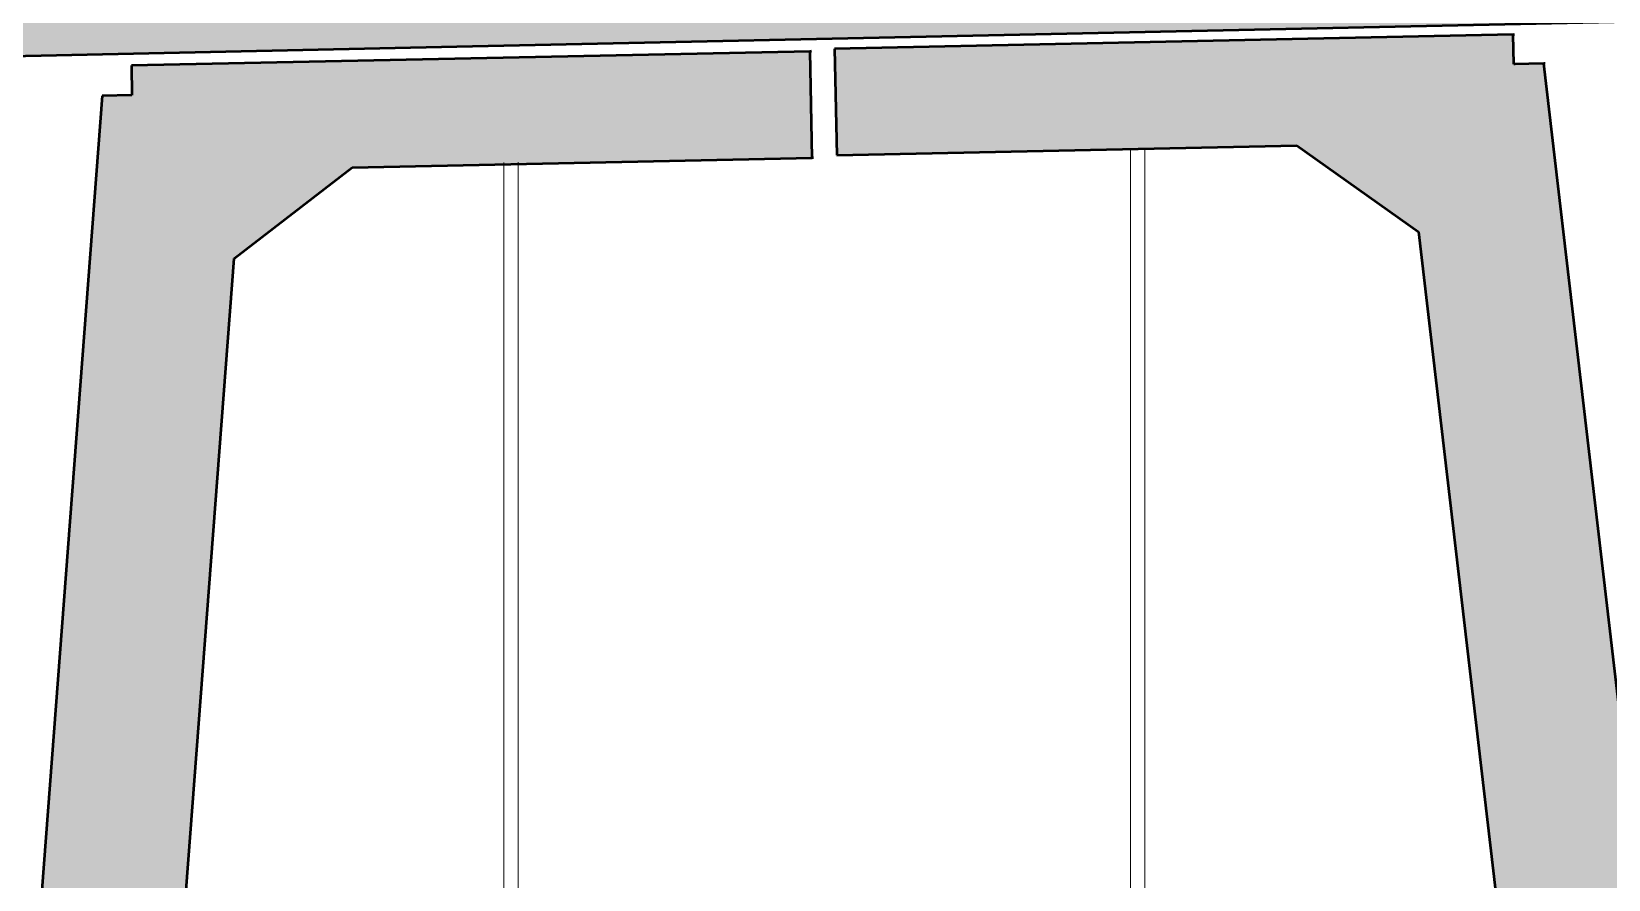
# Model space of a CAD drawing. Header units: metres. Extents: x -353 to -169, y 1 to 28.
# Drawn here: x -234.979 to -233.645, y 20.988 to 21.705 of the extents above; entities that cross this region are included whole.
import ezdxf

# ---------------------------------------------------------------- set-up
doc = ezdxf.new("R2010")
doc.units = ezdxf.units.M
for name, color, linetype, lineweight in [('A-DETL', 7, 'Continuous', 13), ('A-FLOR', 7, 'Continuous', 50), ('A-FLOR-PATT', 7, 'Continuous', 50), ('S-BEAM', 7, 'Continuous', 50)]:
    doc.layers.add(name, color=color, linetype=linetype, lineweight=lineweight)

# ---------------------------------------------------------------- blocks, each defined once
blk = doc.blocks.new('06_SFR_GCT_Girder_SuperT_BR08Edge_CS - Super T - 1815-6267993-DRG-2873022 - SECTION 1')
at = {"layer": 'S-BEAM', "true_color": 0xc8c8c8}
blk.add_hatch(color=9, dxfattribs=at).paths.add_polyline_path([(-1127.1373, 19.8894), (-1126.4531, 19.9038), (-1126.439, 19.9171), (-1126.3148, 21.557), (-1126.2148, 21.6341), (-1125.8255, 21.6423), (-1125.8274, 21.7323), (-1126.4016, 21.7202), (-1126.4016, 21.6952), (-1126.4265, 21.6947), (-1126.5335, 20.2818), (-1126.8019, 20.2265), (-1127.0724, 20.2705), (-1127.2366, 21.6777), (-1127.262, 21.6777), (-1127.2625, 21.7022), (-1127.8368, 21.6902), (-1127.835, 21.6002), (-1127.4457, 21.6084), (-1127.3426, 21.5355), (-1127.152, 19.9021)])
at = {"layer": 'S-BEAM'}
for p, q in [((-1127.2625, 21.7022), (-1127.8368, 21.6902)), ((-1127.2625, 21.7022), (-1127.2614, 21.7023)), ((-1127.262, 21.6772), (-1127.2625, 21.7022)), ((-1127.8368, 21.6902), (-1127.835, 21.6002)), ((-1127.8368, 21.6902), (-1127.8357, 21.6902)), ((-1127.2366, 21.6777), (-1127.262, 21.6772)), ((-1127.2609, 21.6773), (-1127.262, 21.6772)), ((-1127.2356, 21.6778), (-1127.2366, 21.6777)), ((-1127.0724, 20.2705), (-1127.2366, 21.6777)), ((-1127.835, 21.6002), (-1127.4457, 21.6084)), ((-1127.4457, 21.6084), (-1127.3426, 21.5355)), ((-1127.3426, 21.5355), (-1127.152, 19.9021))]:
    blk.add_line(p, q, dxfattribs=at)
blk = doc.blocks.new('06_SFR_GCT_Girder_SuperT_BR08Edge_CS - Super T - 1815-6267463-DRG-2873022 - SECTION 1')
at = {"layer": 'S-BEAM', "true_color": 0xc8c8c8}
blk.add_hatch(color=9, dxfattribs=at).paths.add_polyline_path([(-1129.1675, 19.8452), (-1128.4833, 19.8595), (-1128.4691, 19.8728), (-1128.3449, 21.5128), (-1128.245, 21.5899), (-1127.8557, 21.598), (-1127.8575, 21.688), (-1128.4318, 21.676), (-1128.4318, 21.651), (-1128.4566, 21.6505), (-1128.5636, 20.2376), (-1128.8321, 20.1823), (-1129.1025, 20.2263), (-1129.2667, 21.6335), (-1129.2921, 21.6335), (-1129.2926, 21.658), (-1129.8669, 21.6459), (-1129.8651, 21.556), (-1129.4758, 21.5641), (-1129.3728, 21.4913), (-1129.1822, 19.8579)])
at = {"layer": 'S-BEAM'}
for p, q in [((-1127.8575, 21.688), (-1128.4318, 21.676)), ((-1127.8564, 21.6881), (-1127.8575, 21.688)), ((-1127.8557, 21.598), (-1127.8575, 21.688)), ((-1128.4318, 21.676), (-1128.4313, 21.651)), ((-1128.4307, 21.676), (-1128.4318, 21.676)), ((-1128.4566, 21.6505), (-1128.5636, 20.2376)), ((-1128.4313, 21.651), (-1128.4566, 21.6505)), ((-1128.4566, 21.6505), (-1128.4556, 21.6505)), ((-1128.3449, 21.5128), (-1128.245, 21.5899)), ((-1128.245, 21.5899), (-1127.8557, 21.598)), ((-1127.8546, 21.5981), (-1127.8557, 21.598)), ((-1128.4691, 19.8728), (-1128.3449, 21.5128)), ((-1128.3439, 21.5128), (-1128.3449, 21.5128))]:
    blk.add_line(p, q, dxfattribs=at)

msp = doc.modelspace()

# ---------------------------------------------------------------- hatches: boundary and pattern name
at = {"layer": 'A-FLOR-PATT', "true_color": 0xc8c8c8}
msp.add_hatch(color=9, dxfattribs=at).paths.add_polyline_path([(-244.4583, 21.4819), (-242.376, 21.5239), (-232.4727, 21.7378), (-227.9608, 21.8338), (-217.372, 21.6415), (-214.0064, 21.5806), (-214.0064, 21.7806), (-215.5381, 21.8083), (-215.5381, 21.8062), (-219.4122, 21.8783), (-219.4122, 21.8784), (-225.5032, 21.9891), (-227.9608, 22.0338), (-228.2065, 22.0286), (-228.2064, 22.028), (-229.8425, 21.9924), (-229.8425, 21.9938), (-234.7959, 21.8883), (-242.376, 21.7239), (-244.4583, 21.6819)])

# ---------------------------------------------------------------- linework, layer by layer
at = {"layer": 'A-DETL', "lineweight": 18}
for p, q in [((-234.0489, 20.8319), (-234.0489, 21.6063)), ((-234.0369, 20.7039), (-234.0369, 21.6066)), ((-234.5792, 20.832), (-234.5792, 21.5941)), ((-234.5672, 20.7642), (-234.5672, 21.5943))]:
    msp.add_line(p, q, dxfattribs=at)
at = {"layer": 'A-FLOR'}
for p, q in [((-234.6191, 21.6922), (-227.9608, 21.8338)), ((-238.8149, 21.6009), (-234.6191, 21.6922))]:
    msp.add_line(p, q, dxfattribs=at)

# ---------------------------------------------------------------- block references
at = {"layer": 'S-BEAM'}
for name in ['06_SFR_GCT_Girder_SuperT_BR08Edge_CS - Super T - 1815-6267993-DRG-2873022 - SECTION 1', '06_SFR_GCT_Girder_SuperT_BR08Edge_CS - Super T - 1815-6267463-DRG-2873022 - SECTION 1']:
    msp.add_blockref(name, (893.5374, 0), dxfattribs=at)

doc.saveas('drawing.dxf')
